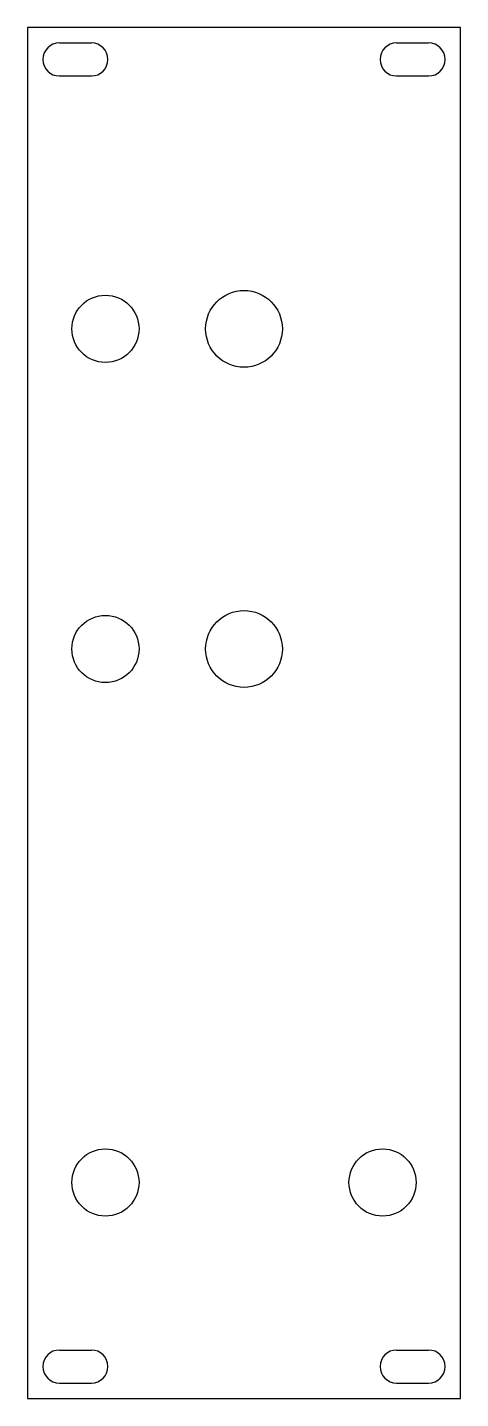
# Model space of a CAD drawing. Extents: x 128 to 169, y 41 to 169.
import ezdxf

# ---------------------------------------------------------------- set-up
doc = ezdxf.new("R2010")
doc.units = 0
doc.layers.add('View', color=7, linetype='CONTINUOUS')

msp = doc.modelspace()

# ---------------------------------------------------------------- linework, layer by layer
at = {"layer": 'View'}
for p, q in [((128.18, 169.25), (128.18, 40.75)), ((168.82, 169.25), (128.18, 169.25)), ((168.82, 40.75), (168.82, 169.25)), ((131.18, 167.8), (134.18, 167.8)), ((162.82, 167.8), (165.82, 167.8)), ((131.18, 164.7), (134.18, 164.7)), ((162.82, 164.7), (165.82, 164.7)), ((131.18, 45.3), (134.18, 45.3)), ((162.82, 45.3), (165.82, 45.3)), ((131.18, 42.2), (134.18, 42.2)), ((162.82, 42.2), (165.82, 42.2)), ((128.18, 40.75), (168.82, 40.75))]:
    msp.add_line(p, q, dxfattribs=at)
for centre, radius in [((135.5, 141), 3.15), ((148.5, 141), 3.6), ((148.5, 111), 3.6), ((135.5, 111), 3.15), ((135.5, 61), 3.15), ((161.5, 61), 3.15)]:
    msp.add_circle(centre, radius, dxfattribs=at)
for centre, start, end in [((131.18, 166.25), 90, -90), ((134.18, 166.25), -90, 90), ((162.82, 166.25), 90, -90), ((165.82, 166.25), -90, 90), ((131.18, 43.75), 90, -90), ((134.18, 43.75), -90, 90), ((162.82, 43.75), 90, -90), ((165.82, 43.75), -90, 90)]:
    msp.add_arc(centre, 1.55, start, end, dxfattribs=at)

doc.saveas('drawing.dxf')
